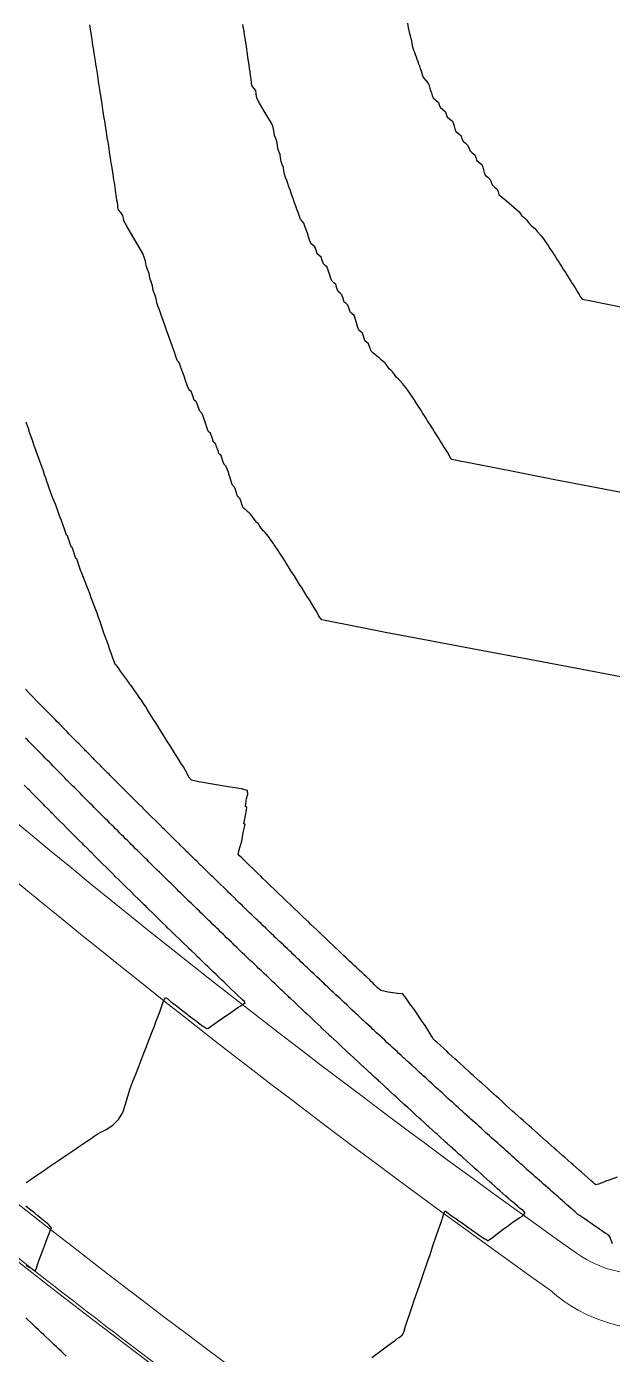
# Model space of a CAD drawing. Header units: millimetres. Extents: x 340454 to 342791, y 6993867 to 6995092.
# Drawn here: x 340888.7 to 340914.5, y 6994503.8 to 6994562.3 of the extents above; entities that cross this region are included whole.
import ezdxf

# ---------------------------------------------------------------- set-up
doc = ezdxf.new("R2010")
doc.units = ezdxf.units.MM
doc.header["$LTSCALE"] = 10
for name, color, linetype in [('Lotes', 7, 'Continuous'), ('T-HM-CURVA_INTERMEDIARIA', 45, 'Continuous'), ('T-HM-CURVA_MESTRA', 20, 'Continuous'), ('URB-Calçadas', 2, 'Continuous'), ('URB-Quadras', 3, 'Continuous')]:
    doc.layers.add(name, color=color, linetype=linetype)

msp = doc.modelspace()

# ---------------------------------------------------------------- linework, layer by layer
at = {"layer": 'Lotes', "lineweight": 20}
msp.add_lwpolyline([(340897.707, 6994500.946), (340880.953, 6994476.023, -0.006775), (340870.939, 6994483.627), (340888.153, 6994508.251, 0.006928)], format="xyb", close=True, dxfattribs=at)
at = {"layer": 'T-HM-CURVA_INTERMEDIARIA', "color": 45, "linetype": 'Continuous', "lineweight": -3, "flags": 128}
for points, elevation in [([(340915.888, 6994533.468), (340913.419, 6994533.931), (340910.948, 6994534.395), (340908.576, 6994534.842), (340906.403, 6994535.253), (340904.531, 6994535.61), (340903.061, 6994535.894), (340902.093, 6994536.085), (340901.728, 6994536.167), (340901.603, 6994536.319), (340901.509, 6994536.515), (340901.4, 6994536.689), (340901.292, 6994536.862), (340901.184, 6994537.035), (340901.076, 6994537.207), (340900.968, 6994537.379), (340900.861, 6994537.55), (340900.754, 6994537.72), (340900.647, 6994537.891), (340900.508, 6994538.111), (340900.434, 6994538.23), (340900.404, 6994538.277), (340900.374, 6994538.324), (340900.268, 6994538.493), (340900.161, 6994538.662), (340900.131, 6994538.709), (340900.1, 6994538.757), (340900.027, 6994538.876), (340899.889, 6994539.094), (340899.746, 6994539.304), (340899.667, 6994539.417), (340899.636, 6994539.465), (340899.605, 6994539.514), (340899.505, 6994539.659), (340899.381, 6994539.834), (340899.297, 6994539.936), (340899.235, 6994540.007), (340899.192, 6994540.043), (340899.15, 6994540.08), (340899.038, 6994540.24), (340898.926, 6994540.4), (340898.883, 6994540.437), (340898.84, 6994540.474), (340898.728, 6994540.634), (340898.616, 6994540.794), (340898.574, 6994540.831), (340898.53, 6994540.868), (340898.487, 6994540.905), (340898.443, 6994540.943), (340898.4, 6994540.98), (340898.357, 6994541.017), (340898.312, 6994541.054), (340898.27, 6994541.092), (340898.23, 6994541.202), (340898.163, 6994541.395), (340898.122, 6994541.505), (340898.078, 6994541.543), (340898.034, 6994541.581), (340897.996, 6994541.693), (340897.934, 6994541.89), (340897.896, 6994542.002), (340897.851, 6994542.041), (340897.806, 6994542.08), (340897.779, 6994542.154), (340897.728, 6994542.311), (340897.667, 6994542.498), (340897.607, 6994542.682), (340897.557, 6994542.837), (340897.53, 6994542.91), (340897.483, 6994542.951), (340897.437, 6994542.991), (340897.399, 6994543.101), (340897.338, 6994543.29), (340897.3, 6994543.4), (340897.252, 6994543.442), (340897.204, 6994543.483), (340897.166, 6994543.592), (340897.105, 6994543.78), (340897.067, 6994543.889), (340897.018, 6994543.931), (340896.97, 6994543.973), (340896.901, 6994544.174), (340896.833, 6994544.375), (340896.783, 6994544.418), (340896.734, 6994544.461), (340896.683, 6994544.602), (340896.596, 6994544.86), (340896.511, 6994545.117), (340896.46, 6994545.256), (340896.409, 6994545.3), (340896.358, 6994545.344), (340896.29, 6994545.54), (340896.222, 6994545.736), (340896.17, 6994545.781), (340896.118, 6994545.825), (340896.051, 6994546.02), (340895.982, 6994546.215), (340895.93, 6994546.26), (340895.877, 6994546.305), (340895.826, 6994546.443), (340895.741, 6994546.692), (340895.673, 6994546.883), (340895.606, 6994547.074), (340895.522, 6994547.316), (340895.472, 6994547.452), (340895.425, 6994547.508), (340895.379, 6994547.565), (340895.329, 6994547.7), (340895.245, 6994547.94), (340895.179, 6994548.126), (340895.113, 6994548.311), (340895.048, 6994548.496), (340894.983, 6994548.679), (340894.918, 6994548.861), (340894.854, 6994549.042), (340894.79, 6994549.223), (340894.726, 6994549.402), (340894.662, 6994549.581), (340894.599, 6994549.758), (340894.521, 6994549.974), (340894.474, 6994550.111), (340894.458, 6994550.208), (340894.442, 6994550.306), (340894.38, 6994550.481), (340894.318, 6994550.656), (340894.302, 6994550.756), (340894.285, 6994550.856), (340894.224, 6994551.029), (340894.163, 6994551.203), (340894.146, 6994551.305), (340894.13, 6994551.407), (340894.068, 6994551.582), (340894.008, 6994551.752), (340893.993, 6994551.846), (340893.978, 6994551.94), (340893.938, 6994552.074), (340893.857, 6994552.283), (340893.701, 6994552.56), (340893.422, 6994553.032), (340893.151, 6994553.49), (340893.02, 6994553.722), (340893.004, 6994553.839), (340892.985, 6994553.953), (340892.883, 6994554.082), (340892.783, 6994554.204), (340892.762, 6994554.308), (340892.752, 6994554.417), (340892.736, 6994554.525), (340892.72, 6994554.634), (340892.704, 6994554.743), (340892.687, 6994554.853), (340892.671, 6994554.963), (340892.655, 6994555.075), (340892.638, 6994555.187), (340892.621, 6994555.3), (340892.605, 6994555.413), (340892.588, 6994555.528), (340892.571, 6994555.643), (340892.553, 6994555.76), (340892.521, 6994555.949), (340892.487, 6994556.14), (340892.47, 6994556.258), (340892.453, 6994556.377), (340892.422, 6994556.566), (340892.392, 6994556.758), (340892.374, 6994556.878), (340892.356, 6994556.999), (340892.326, 6994557.186), (340892.296, 6994557.375), (340892.278, 6994557.498), (340892.259, 6994557.621), (340892.23, 6994557.806), (340892.2, 6994557.994), (340892.181, 6994558.119), (340892.163, 6994558.245), (340892.133, 6994558.428), (340892.104, 6994558.613), (340892.085, 6994558.741), (340892.066, 6994558.869), (340892.037, 6994559.049), (340892.008, 6994559.232), (340891.988, 6994559.363), (340891.969, 6994559.493), (340891.94, 6994559.672), (340891.911, 6994559.853), (340891.892, 6994559.986), (340891.872, 6994560.118), (340891.844, 6994560.295), (340891.815, 6994560.473), (340891.795, 6994560.609), (340891.775, 6994560.744), (340891.747, 6994560.918), (340891.719, 6994561.095), (340891.698, 6994561.233), (340891.678, 6994561.371), (340891.65, 6994561.542), (340891.622, 6994561.717), (340891.602, 6994561.857), (340891.581, 6994561.997), (340891.556, 6994562.152), (340891.526, 6994562.339)], 716), ([(340905.505, 6994562.413), (340905.537, 6994562.216), (340905.569, 6994562.017), (340905.604, 6994561.921), (340905.638, 6994561.824), (340905.67, 6994561.629), (340905.702, 6994561.432), (340905.735, 6994561.334), (340905.772, 6994561.236), (340905.807, 6994561.138), (340905.842, 6994561.038), (340905.878, 6994560.938), (340905.914, 6994560.838), (340905.949, 6994560.737), (340905.985, 6994560.636), (340906.022, 6994560.534), (340906.058, 6994560.431), (340906.095, 6994560.328), (340906.131, 6994560.224), (340906.165, 6994560.118), (340906.206, 6994560.016), (340906.306, 6994559.895), (340906.406, 6994559.774), (340906.447, 6994559.671), (340906.48, 6994559.563), (340906.518, 6994559.457), (340906.555, 6994559.35), (340906.588, 6994559.24), (340906.631, 6994559.135), (340906.747, 6994559.035), (340906.863, 6994558.935), (340906.901, 6994558.827), (340906.939, 6994558.718), (340907.055, 6994558.619), (340907.17, 6994558.519), (340907.208, 6994558.409), (340907.246, 6994558.3), (340907.361, 6994558.201), (340907.476, 6994558.102), (340907.52, 6994557.995), (340907.552, 6994557.881), (340907.584, 6994557.766), (340907.629, 6994557.658), (340907.743, 6994557.56), (340907.857, 6994557.461), (340907.895, 6994557.349), (340907.934, 6994557.237), (340908.047, 6994557.139), (340908.161, 6994557.041), (340908.199, 6994556.927), (340908.237, 6994556.814), (340908.35, 6994556.717), (340908.464, 6994556.619), (340908.502, 6994556.505), (340908.54, 6994556.39), (340908.653, 6994556.294), (340908.765, 6994556.196), (340908.81, 6994556.085), (340908.842, 6994555.966), (340908.874, 6994555.845), (340908.919, 6994555.733), (340909.031, 6994555.637), (340909.142, 6994555.54), (340909.181, 6994555.422), (340909.22, 6994555.305), (340909.331, 6994555.208), (340909.442, 6994555.113), (340909.483, 6994554.998), (340909.524, 6994554.883), (340909.619, 6994554.791), (340909.746, 6994554.692), (340909.856, 6994554.596), (340909.967, 6994554.501), (340910.077, 6994554.405), (340910.188, 6994554.31), (340910.314, 6994554.204), (340910.408, 6994554.119), (340910.471, 6994554.03), (340910.533, 6994553.941), (340910.644, 6994553.846), (340910.754, 6994553.751), (340910.816, 6994553.661), (340910.879, 6994553.572), (340910.975, 6994553.489), (340911.099, 6994553.382), (340911.224, 6994553.242), (340911.38, 6994553.056), (340911.478, 6994552.935), (340911.542, 6994552.846), (340911.603, 6994552.756), (340911.684, 6994552.63), (340911.765, 6994552.504), (340911.827, 6994552.413), (340911.89, 6994552.322), (340911.949, 6994552.228), (340912.009, 6994552.133), (340912.089, 6994552.008), (340912.17, 6994551.882), (340912.23, 6994551.787), (340912.29, 6994551.692), (340912.37, 6994551.568), (340912.45, 6994551.443), (340912.511, 6994551.347), (340912.571, 6994551.251), (340912.631, 6994551.155), (340912.692, 6994551.058), (340912.752, 6994550.961), (340912.813, 6994550.864), (340912.874, 6994550.767), (340912.936, 6994550.669), (340912.997, 6994550.571), (340913.058, 6994550.473), (340913.114, 6994550.366), (340913.182, 6994550.276), (340913.504, 6994550.209), (340914.377, 6994550.037), (340915.702, 6994549.781)], 714), ([(340914.718, 6994511.634), (340914.448, 6994511.536), (340914.33, 6994511.493), (340914.262, 6994511.468), (340914.195, 6994511.443), (340914.087, 6994511.4), (340913.907, 6994511.33), (340913.792, 6994511.297), (340913.722, 6994511.344), (340913.654, 6994511.407), (340913.581, 6994511.471), (340913.447, 6994511.589), (340913.286, 6994511.731), (340913.155, 6994511.847), (340913.05, 6994511.939), (340912.919, 6994512.055), (340912.787, 6994512.171), (340912.683, 6994512.263), (340912.551, 6994512.38), (340912.42, 6994512.496), (340912.316, 6994512.588), (340912.185, 6994512.704), (340912.054, 6994512.821), (340911.949, 6994512.913), (340911.818, 6994513.03), (340911.687, 6994513.146), (340911.583, 6994513.239), (340911.452, 6994513.355), (340911.322, 6994513.472), (340911.218, 6994513.565), (340911.087, 6994513.682), (340910.956, 6994513.798), (340910.852, 6994513.891), (340910.722, 6994514.008), (340910.591, 6994514.125), (340910.488, 6994514.218), (340910.357, 6994514.335), (340910.227, 6994514.452), (340910.123, 6994514.545), (340909.993, 6994514.662), (340909.863, 6994514.78), (340909.759, 6994514.873), (340909.629, 6994514.99), (340909.499, 6994515.107), (340909.396, 6994515.201), (340909.266, 6994515.318), (340909.136, 6994515.436), (340909.033, 6994515.529), (340908.903, 6994515.647), (340908.773, 6994515.764), (340908.67, 6994515.858), (340908.54, 6994515.975), (340908.411, 6994516.093), (340908.308, 6994516.187), (340908.178, 6994516.305), (340908.049, 6994516.423), (340907.946, 6994516.516), (340907.817, 6994516.634), (340907.687, 6994516.752), (340907.585, 6994516.846), (340907.455, 6994516.964), (340907.326, 6994517.083), (340907.224, 6994517.177), (340907.095, 6994517.295), (340906.935, 6994517.442), (340906.801, 6994517.564), (340906.734, 6994517.626), (340906.679, 6994517.674), (340906.626, 6994517.725), (340906.568, 6994517.82), (340906.481, 6994517.967), (340906.393, 6994518.117), (340906.275, 6994518.309), (340906.153, 6994518.484), (340906.03, 6994518.657), (340905.923, 6994518.827), (340905.813, 6994518.994), (340905.72, 6994519.117), (340905.636, 6994519.221), (340905.542, 6994519.344), (340905.391, 6994519.564), (340905.316, 6994519.678), (340905.262, 6994519.695), (340905.06, 6994519.716), (340904.655, 6994519.771), (340904.333, 6994519.852), (340904.161, 6994519.977), (340904.033, 6994520.115), (340903.98, 6994520.182), (340903.923, 6994520.235), (340903.841, 6994520.312), (340903.691, 6994520.452), (340903.599, 6994520.539), (340903.545, 6994520.589), (340903.492, 6994520.639), (340903.38, 6994520.744), (340903.241, 6994520.874), (340903.154, 6994520.956), (340903.066, 6994521.039), (340902.955, 6994521.143), (340902.799, 6994521.29), (340902.689, 6994521.394), (340902.58, 6994521.497), (340902.444, 6994521.626), (340902.317, 6994521.746), (340902.216, 6994521.841), (340902.089, 6994521.962), (340901.962, 6994522.082), (340901.862, 6994522.177), (340901.735, 6994522.298), (340901.608, 6994522.418), (340901.508, 6994522.514), (340901.381, 6994522.634), (340901.255, 6994522.755), (340901.154, 6994522.851), (340901.028, 6994522.971), (340900.901, 6994523.092), (340900.801, 6994523.188), (340900.675, 6994523.309), (340900.549, 6994523.429), (340900.448, 6994523.525), (340900.322, 6994523.646), (340900.196, 6994523.767), (340900.096, 6994523.863), (340899.97, 6994523.985), (340899.844, 6994524.106), (340899.744, 6994524.202), (340899.619, 6994524.323), (340899.493, 6994524.444), (340899.393, 6994524.541), (340899.268, 6994524.662), (340899.142, 6994524.783), (340899.042, 6994524.88), (340898.917, 6994525.001), (340898.791, 6994525.123), (340898.692, 6994525.219), (340898.567, 6994525.341), (340898.419, 6994525.484), (340898.297, 6994525.602), (340898.217, 6994525.681), (340898.114, 6994525.768), (340898.045, 6994525.848), (340898.063, 6994525.942), (340898.101, 6994526.042), (340898.146, 6994526.185), (340898.208, 6994526.415), (340898.242, 6994526.609), (340898.272, 6994526.799), (340898.326, 6994527.041), (340898.355, 6994527.162), (340898.307, 6994527.189), (340898.329, 6994527.312), (340898.374, 6994527.551), (340898.418, 6994527.785), (340898.438, 6994527.906), (340898.371, 6994527.945), (340898.387, 6994528.066), (340898.421, 6994528.299), (340898.477, 6994528.496), (340898.468, 6994528.646), (340898.202, 6994528.718), (340897.619, 6994528.816), (340896.923, 6994528.925), (340896.315, 6994529.029), (340896.001, 6994529.112), (340895.883, 6994529.232), (340895.818, 6994529.369), (340895.735, 6994529.537), (340895.64, 6994529.688), (340895.565, 6994529.808), (340895.47, 6994529.959), (340895.376, 6994530.109), (340895.301, 6994530.228), (340895.207, 6994530.378), (340895.113, 6994530.528), (340895.039, 6994530.646), (340894.945, 6994530.795), (340894.852, 6994530.944), (340894.778, 6994531.062), (340894.685, 6994531.21), (340894.592, 6994531.358), (340894.519, 6994531.476), (340894.426, 6994531.623), (340894.332, 6994531.773), (340894.254, 6994531.897), (340894.157, 6994532.051), (340894.06, 6994532.207), (340893.983, 6994532.332), (340893.888, 6994532.479), (340893.793, 6994532.622), (340893.716, 6994532.733), (340893.618, 6994532.874), (340893.491, 6994533.056), (340893.382, 6994533.213), (340893.333, 6994533.283), (340893.285, 6994533.334), (340893.239, 6994533.4), (340893.136, 6994533.548), (340893.011, 6994533.725), (340892.882, 6994533.906), (340892.769, 6994534.063), (340892.72, 6994534.131), (340892.682, 6994534.164), (340892.643, 6994534.197), (340892.613, 6994534.279), (340892.545, 6994534.471), (340892.463, 6994534.701), (340892.397, 6994534.886), (340892.342, 6994535.04), (340892.273, 6994535.233), (340892.202, 6994535.426), (340892.145, 6994535.579), (340892.08, 6994535.764), (340892.02, 6994535.944), (340891.974, 6994536.087), (340891.913, 6994536.267), (340891.847, 6994536.451), (340891.789, 6994536.602), (340891.717, 6994536.791), (340891.647, 6994536.978), (340891.591, 6994537.127), (340891.52, 6994537.313), (340891.449, 6994537.499), (340891.392, 6994537.647), (340891.32, 6994537.833), (340891.246, 6994538.022), (340891.186, 6994538.172), (340891.118, 6994538.35), (340891.041, 6994538.569), (340890.979, 6994538.754), (340890.952, 6994538.833), (340890.914, 6994538.865), (340890.871, 6994538.99), (340890.792, 6994539.22), (340890.748, 6994539.344), (340890.708, 6994539.379), (340890.665, 6994539.503), (340890.585, 6994539.73), (340890.542, 6994539.854), (340890.5, 6994539.89), (340890.472, 6994539.968), (340890.409, 6994540.148), (340890.333, 6994540.362), (340890.274, 6994540.53), (340890.227, 6994540.663), (340890.169, 6994540.829), (340890.095, 6994541.039), (340890.033, 6994541.214), (340890.006, 6994541.29), (340889.965, 6994541.339), (340889.938, 6994541.416), (340889.876, 6994541.591), (340889.802, 6994541.798), (340889.744, 6994541.961), (340889.698, 6994542.09), (340889.641, 6994542.251), (340889.584, 6994542.413), (340889.538, 6994542.541), (340889.482, 6994542.7), (340889.425, 6994542.86), (340889.38, 6994542.986), (340889.324, 6994543.145), (340889.268, 6994543.302), (340889.223, 6994543.428), (340889.168, 6994543.584), (340889.112, 6994543.74), (340889.068, 6994543.864), (340889.013, 6994544.019), (340888.944, 6994544.213), (340888.886, 6994544.375), (340888.86, 6994544.45), (340888.844, 6994544.547), (340888.804, 6994544.661), (340888.732, 6994544.862)], 717), ([(340914.525, 6994508.707), (340914.49, 6994508.786), (340914.446, 6994508.886), (340914.414, 6994508.972), (340914.375, 6994509.053), (340914.295, 6994509.113), (340914.197, 6994509.175), (340914.093, 6994509.246), (340914.009, 6994509.303), (340913.945, 6994509.347), (340913.889, 6994509.385), (340913.808, 6994509.44), (340913.752, 6994509.479), (340913.686, 6994509.524), (340913.626, 6994509.565), (340913.566, 6994509.606), (340913.477, 6994509.668), (340913.358, 6994509.749), (340913.242, 6994509.829), (340913.162, 6994509.883), (340913.119, 6994509.913), (340913.077, 6994509.942), (340913.001, 6994509.995), (340912.952, 6994510.038), (340912.909, 6994510.075), (340912.86, 6994510.118), (340912.82, 6994510.153), (340912.779, 6994510.189), (340912.698, 6994510.26), (340912.585, 6994510.36), (340912.497, 6994510.437), (340912.41, 6994510.514), (340912.312, 6994510.6), (340912.214, 6994510.686), (340912.128, 6994510.762), (340912.041, 6994510.839), (340911.945, 6994510.923), (340911.848, 6994511.008), (340911.76, 6994511.086), (340911.672, 6994511.164), (340911.578, 6994511.247), (340911.483, 6994511.331), (340911.393, 6994511.411), (340911.304, 6994511.49), (340911.212, 6994511.572), (340911.118, 6994511.655), (340911.027, 6994511.736), (340910.936, 6994511.817), (340910.845, 6994511.898), (340910.754, 6994511.978), (340910.661, 6994512.062), (340910.569, 6994512.144), (340910.479, 6994512.223), (340910.39, 6994512.303), (340910.295, 6994512.387), (340910.202, 6994512.471), (340910.114, 6994512.549), (340910.026, 6994512.627), (340909.93, 6994512.713), (340909.835, 6994512.798), (340909.749, 6994512.875), (340909.663, 6994512.953), (340909.565, 6994513.04), (340909.469, 6994513.126), (340909.384, 6994513.202), (340909.3, 6994513.278), (340909.201, 6994513.367), (340909.103, 6994513.455), (340909.02, 6994513.529), (340908.937, 6994513.604), (340908.837, 6994513.694), (340908.738, 6994513.783), (340908.656, 6994513.857), (340908.574, 6994513.931), (340908.473, 6994514.022), (340908.373, 6994514.112), (340908.293, 6994514.185), (340908.212, 6994514.258), (340908.11, 6994514.35), (340908.009, 6994514.442), (340907.93, 6994514.514), (340907.851, 6994514.585), (340907.747, 6994514.679), (340907.645, 6994514.772), (340907.567, 6994514.843), (340907.489, 6994514.913), (340907.385, 6994515.008), (340907.282, 6994515.102), (340907.205, 6994515.172), (340907.128, 6994515.242), (340907.023, 6994515.338), (340906.919, 6994515.433), (340906.843, 6994515.502), (340906.768, 6994515.57), (340906.661, 6994515.668), (340906.556, 6994515.764), (340906.482, 6994515.832), (340906.408, 6994515.9), (340906.3, 6994515.998), (340906.194, 6994516.095), (340906.121, 6994516.162), (340906.048, 6994516.229), (340905.939, 6994516.329), (340905.832, 6994516.427), (340905.76, 6994516.493), (340905.688, 6994516.559), (340905.579, 6994516.66), (340905.471, 6994516.76), (340905.4, 6994516.825), (340905.329, 6994516.89), (340905.219, 6994516.991), (340905.11, 6994517.092), (340905.04, 6994517.157), (340904.971, 6994517.221), (340904.86, 6994517.323), (340904.749, 6994517.425), (340904.681, 6994517.489), (340904.612, 6994517.552), (340904.5, 6994517.656), (340904.389, 6994517.759), (340904.322, 6994517.821), (340904.254, 6994517.884), (340904.142, 6994517.989), (340904.03, 6994518.093), (340903.963, 6994518.154), (340903.897, 6994518.216), (340903.783, 6994518.322), (340903.671, 6994518.427), (340903.605, 6994518.488), (340903.54, 6994518.549), (340903.425, 6994518.655), (340903.312, 6994518.761), (340903.247, 6994518.822), (340903.183, 6994518.882), (340903.068, 6994518.989), (340902.954, 6994519.096), (340902.89, 6994519.156), (340902.826, 6994519.215), (340902.711, 6994519.324), (340902.596, 6994519.432), (340902.533, 6994519.491), (340902.471, 6994519.549), (340902.354, 6994519.658), (340902.238, 6994519.768), (340902.176, 6994519.826), (340902.114, 6994519.885), (340901.998, 6994519.994), (340901.881, 6994520.104), (340901.817, 6994520.164), (340901.753, 6994520.225), (340901.64, 6994520.332), (340901.525, 6994520.44), (340901.459, 6994520.502), (340901.393, 6994520.565), (340901.282, 6994520.67), (340901.169, 6994520.777), (340901.101, 6994520.841), (340901.034, 6994520.905), (340900.923, 6994521.01), (340900.813, 6994521.114), (340900.747, 6994521.178), (340900.68, 6994521.241), (340900.568, 6994521.347), (340900.458, 6994521.452), (340900.393, 6994521.514), (340900.327, 6994521.576), (340900.215, 6994521.684), (340900.103, 6994521.79), (340900.039, 6994521.851), (340899.975, 6994521.912), (340899.862, 6994522.021), (340899.749, 6994522.129), (340899.686, 6994522.188), (340899.624, 6994522.248), (340899.509, 6994522.358), (340899.395, 6994522.467), (340899.334, 6994522.526), (340899.272, 6994522.585), (340899.157, 6994522.696), (340899.042, 6994522.807), (340898.981, 6994522.864), (340898.921, 6994522.922), (340898.805, 6994523.034), (340898.689, 6994523.146), (340898.63, 6994523.203), (340898.571, 6994523.259), (340898.453, 6994523.373), (340898.336, 6994523.486), (340898.278, 6994523.542), (340898.221, 6994523.597), (340898.102, 6994523.712), (340897.984, 6994523.826), (340897.928, 6994523.881), (340897.871, 6994523.936), (340897.751, 6994524.052), (340897.632, 6994524.167), (340897.577, 6994524.221), (340897.522, 6994524.274), (340897.401, 6994524.392), (340897.281, 6994524.508), (340897.227, 6994524.561), (340897.173, 6994524.613), (340897.051, 6994524.732), (340896.93, 6994524.85), (340896.877, 6994524.901), (340896.825, 6994524.953), (340896.702, 6994525.072), (340896.58, 6994525.192), (340896.528, 6994525.242), (340896.477, 6994525.292), (340896.353, 6994525.413), (340896.23, 6994525.534), (340896.18, 6994525.583), (340896.129, 6994525.633), (340896.005, 6994525.755), (340895.881, 6994525.876), (340895.831, 6994525.925), (340895.782, 6994525.973), (340895.656, 6994526.097), (340895.532, 6994526.219), (340895.483, 6994526.267), (340895.435, 6994526.314), (340895.309, 6994526.439), (340895.183, 6994526.563), (340895.136, 6994526.609), (340895.089, 6994526.656), (340894.962, 6994526.781), (340894.835, 6994526.906), (340894.789, 6994526.952), (340894.743, 6994526.997), (340894.615, 6994527.124), (340894.487, 6994527.25), (340894.442, 6994527.295), (340894.397, 6994527.34), (340894.268, 6994527.468), (340894.14, 6994527.595), (340894.096, 6994527.639), (340894.052, 6994527.682), (340893.923, 6994527.811), (340893.793, 6994527.94), (340893.75, 6994527.982), (340893.707, 6994528.025), (340893.577, 6994528.155), (340893.447, 6994528.285), (340893.405, 6994528.327), (340893.363, 6994528.369), (340893.232, 6994528.5), (340893.101, 6994528.631), (340893.06, 6994528.671), (340893.019, 6994528.712), (340892.887, 6994528.845), (340892.756, 6994528.977), (340892.716, 6994529.016), (340892.676, 6994529.056), (340892.543, 6994529.19), (340892.411, 6994529.323), (340892.372, 6994529.362), (340892.333, 6994529.401), (340892.199, 6994529.535), (340892.066, 6994529.669), (340892.028, 6994529.708), (340891.99, 6994529.746), (340891.856, 6994529.881), (340891.722, 6994530.017), (340891.685, 6994530.054), (340891.648, 6994530.091), (340891.513, 6994530.228), (340891.379, 6994530.364), (340891.342, 6994530.401), (340891.306, 6994530.437), (340891.171, 6994530.575), (340891.035, 6994530.712), (340891, 6994530.748), (340890.965, 6994530.784), (340890.829, 6994530.922), (340890.693, 6994531.06), (340890.623, 6994531.13), (340890.529, 6994531.226), (340890.35, 6994531.408), (340890.17, 6994531.592), (340890.074, 6994531.69), (340890.009, 6994531.757), (340889.869, 6994531.9), (340889.73, 6994532.043), (340889.667, 6994532.107), (340889.526, 6994532.251), (340889.385, 6994532.396), (340889.326, 6994532.456), (340889.184, 6994532.603), (340889.042, 6994532.749), (340888.986, 6994532.806), (340888.842, 6994532.955), (340888.698, 6994533.103)], 718), ([(340903.934, 6994503.701), (340904.331, 6994503.993), (340904.676, 6994504.248), (340904.835, 6994504.366), (340904.908, 6994504.419), (340904.966, 6994504.462), (340905.038, 6994504.515), (340905.139, 6994504.572), (340905.286, 6994504.699), (340905.356, 6994504.861), (340905.414, 6994505.076), (340905.489, 6994505.297), (340905.603, 6994505.636), (340905.72, 6994505.981), (340905.8, 6994506.218), (340905.854, 6994506.375), (340905.897, 6994506.5), (340905.951, 6994506.657), (340906.024, 6994506.87), (340906.111, 6994507.128), (340906.218, 6994507.444), (340906.315, 6994507.726), (340906.394, 6994507.952), (340906.492, 6994508.237), (340906.62, 6994508.607), (340906.783, 6994509.08), (340906.925, 6994509.492), (340906.99, 6994509.679), (340907.015, 6994509.754), (340907.036, 6994509.815), (340907.062, 6994509.89), (340907.106, 6994510.022), (340907.152, 6994510.149), (340907.218, 6994510.102), (340907.369, 6994509.994), (340907.529, 6994509.879), (340907.584, 6994509.84), (340907.639, 6994509.801), (340907.722, 6994509.742), (340907.841, 6994509.657), (340907.958, 6994509.574), (340908.041, 6994509.515), (340908.096, 6994509.475), (340908.152, 6994509.436), (340908.3, 6994509.331), (340908.443, 6994509.229), (340908.49, 6994509.196), (340908.536, 6994509.163), (340908.588, 6994509.126), (340908.641, 6994509.09), (340908.692, 6994509.055), (340908.739, 6994509.023), (340908.781, 6994508.995), (340908.823, 6994508.967), (340908.908, 6994508.914), (340908.956, 6994508.885), (340909.004, 6994508.859), (340909.054, 6994508.836), (340909.097, 6994508.876), (340909.234, 6994508.978), (340909.518, 6994509.192), (340909.775, 6994509.383), (340909.922, 6994509.494), (340910.039, 6994509.581), (340910.187, 6994509.692), (340910.393, 6994509.828), (340910.584, 6994509.953), (340910.671, 6994510.057), (340910.59, 6994510.163), (340910.426, 6994510.273), (340910.321, 6994510.367), (340910.205, 6994510.469), (340910.063, 6994510.596), (340909.933, 6994510.711), (340909.829, 6994510.803), (340909.699, 6994510.919), (340909.569, 6994511.034), (340909.466, 6994511.126), (340909.336, 6994511.242), (340909.206, 6994511.358), (340909.103, 6994511.45), (340908.973, 6994511.566), (340908.843, 6994511.682), (340908.74, 6994511.775), (340908.611, 6994511.891), (340908.481, 6994512.007), (340908.378, 6994512.099), (340908.248, 6994512.216), (340908.084, 6994512.364), (340907.946, 6994512.488), (340907.886, 6994512.541), (340907.847, 6994512.577), (340907.763, 6994512.652), (340907.609, 6994512.791), (340907.525, 6994512.867), (340907.481, 6994512.907), (340907.398, 6994512.982), (340907.247, 6994513.118), (340907.163, 6994513.194), (340907.115, 6994513.237), (340906.959, 6994513.379), (340906.802, 6994513.521), (340906.75, 6994513.568), (340906.596, 6994513.708), (340906.441, 6994513.848), (340906.385, 6994513.9), (340906.233, 6994514.038), (340906.081, 6994514.176), (340906.021, 6994514.231), (340905.871, 6994514.368), (340905.721, 6994514.505), (340905.657, 6994514.564), (340905.509, 6994514.698), (340905.361, 6994514.834), (340905.293, 6994514.896), (340905.148, 6994515.029), (340905.002, 6994515.163), (340904.93, 6994515.229), (340904.787, 6994515.361), (340904.643, 6994515.493), (340904.605, 6994515.528), (340904.567, 6994515.562), (340904.426, 6994515.692), (340904.284, 6994515.823), (340904.244, 6994515.86), (340904.205, 6994515.896), (340904.065, 6994516.025), (340903.925, 6994516.154), (340903.884, 6994516.192), (340903.843, 6994516.23), (340903.706, 6994516.357), (340903.567, 6994516.485), (340903.524, 6994516.525), (340903.481, 6994516.565), (340903.346, 6994516.69), (340903.21, 6994516.817), (340903.165, 6994516.858), (340903.12, 6994516.9), (340902.987, 6994517.024), (340902.852, 6994517.149), (340902.806, 6994517.192), (340902.76, 6994517.235), (340902.628, 6994517.358), (340902.495, 6994517.481), (340902.448, 6994517.526), (340902.4, 6994517.571), (340902.27, 6994517.692), (340902.139, 6994517.814), (340902.089, 6994517.86), (340902.04, 6994517.907), (340901.912, 6994518.027), (340901.783, 6994518.148), (340901.732, 6994518.195), (340901.681, 6994518.243), (340901.554, 6994518.362), (340901.427, 6994518.482), (340901.374, 6994518.531), (340901.322, 6994518.58), (340901.197, 6994518.698), (340901.07, 6994518.817), (340901.017, 6994518.867), (340900.964, 6994518.917), (340900.838, 6994519.035), (340900.713, 6994519.154), (340900.659, 6994519.204), (340900.606, 6994519.255), (340900.481, 6994519.373), (340900.356, 6994519.491), (340900.302, 6994519.542), (340900.248, 6994519.593), (340900.124, 6994519.711), (340899.999, 6994519.829), (340899.945, 6994519.88), (340899.891, 6994519.931), (340899.768, 6994520.048), (340899.645, 6994520.165), (340899.59, 6994520.218), (340899.535, 6994520.27), (340899.414, 6994520.385), (340899.291, 6994520.502), (340899.235, 6994520.555), (340899.179, 6994520.609), (340899.059, 6994520.723), (340898.938, 6994520.838), (340898.881, 6994520.893), (340898.823, 6994520.948), (340898.705, 6994521.061), (340898.586, 6994521.175), (340898.527, 6994521.232), (340898.468, 6994521.288), (340898.351, 6994521.4), (340898.234, 6994521.512), (340898.173, 6994521.57), (340898.113, 6994521.629), (340897.998, 6994521.739), (340897.882, 6994521.85), (340897.82, 6994521.91), (340897.759, 6994521.969), (340897.645, 6994522.078), (340897.531, 6994522.188), (340897.468, 6994522.249), (340897.405, 6994522.31), (340897.293, 6994522.418), (340897.18, 6994522.527), (340897.116, 6994522.589), (340897.051, 6994522.652), (340896.941, 6994522.758), (340896.83, 6994522.866), (340896.764, 6994522.93), (340896.698, 6994522.994), (340896.59, 6994523.099), (340896.48, 6994523.205), (340896.413, 6994523.27), (340896.345, 6994523.336), (340896.238, 6994523.44), (340896.13, 6994523.545), (340896.062, 6994523.612), (340895.993, 6994523.678), (340895.888, 6994523.781), (340895.781, 6994523.885), (340895.711, 6994523.953), (340895.642, 6994524.021), (340895.538, 6994524.123), (340895.432, 6994524.226), (340895.361, 6994524.295), (340895.29, 6994524.365), (340895.188, 6994524.465), (340895.084, 6994524.566), (340895.012, 6994524.637), (340894.94, 6994524.708), (340894.838, 6994524.808), (340894.736, 6994524.908), (340894.663, 6994524.98), (340894.589, 6994525.052), (340894.489, 6994525.15), (340894.389, 6994525.25), (340894.314, 6994525.323), (340894.239, 6994525.397), (340894.141, 6994525.494), (340894.042, 6994525.592), (340893.966, 6994525.667), (340893.89, 6994525.742), (340893.793, 6994525.837), (340893.695, 6994525.934), (340893.618, 6994526.011), (340893.541, 6994526.087), (340893.445, 6994526.181), (340893.349, 6994526.277), (340893.27, 6994526.355), (340893.192, 6994526.432), (340893.098, 6994526.526), (340893.003, 6994526.621), (340892.923, 6994526.699), (340892.844, 6994526.778), (340892.751, 6994526.871), (340892.657, 6994526.964), (340892.577, 6994527.044), (340892.496, 6994527.125), (340892.405, 6994527.216), (340892.312, 6994527.308), (340892.231, 6994527.39), (340892.149, 6994527.471), (340892.059, 6994527.562), (340891.968, 6994527.653), (340891.885, 6994527.736), (340891.802, 6994527.818), (340891.713, 6994527.908), (340891.623, 6994527.998), (340891.54, 6994528.082), (340891.456, 6994528.166), (340891.368, 6994528.254), (340891.28, 6994528.343), (340891.195, 6994528.428), (340891.11, 6994528.514), (340891.024, 6994528.601), (340890.936, 6994528.689), (340890.85, 6994528.775), (340890.765, 6994528.862), (340890.679, 6994528.948), (340890.593, 6994529.035), (340890.506, 6994529.123), (340890.42, 6994529.21), (340890.335, 6994529.296), (340890.251, 6994529.381), (340890.162, 6994529.471), (340890.075, 6994529.559), (340889.992, 6994529.644), (340889.908, 6994529.728), (340889.819, 6994529.819), (340889.731, 6994529.909), (340889.649, 6994529.992), (340889.567, 6994530.076), (340889.481, 6994530.163), (340889.388, 6994530.258), (340889.293, 6994530.355), (340889.207, 6994530.443), (340889.126, 6994530.526), (340889.044, 6994530.608), (340888.952, 6994530.703), (340888.861, 6994530.796), (340888.781, 6994530.877), (340888.702, 6994530.959)], 719)]:
    msp.add_lwpolyline(points, dxfattribs=dict(at, elevation=elevation))
at = {"layer": 'T-HM-CURVA_MESTRA', "color": 20, "linetype": 'Continuous', "lineweight": -3, "flags": 128}
for points, elevation in [([(340916.508, 6994541.462), (340914.133, 6994541.916), (340911.985, 6994542.329), (340910.154, 6994542.683), (340908.728, 6994542.961), (340907.799, 6994543.146), (340907.455, 6994543.221), (340907.357, 6994543.341), (340907.284, 6994543.494), (340907.199, 6994543.63), (340907.114, 6994543.766), (340907.029, 6994543.901), (340906.945, 6994544.036), (340906.86, 6994544.17), (340906.776, 6994544.304), (340906.692, 6994544.438), (340906.609, 6994544.571), (340906.511, 6994544.728), (340906.442, 6994544.836), (340906.387, 6994544.922), (340906.332, 6994545.008), (340906.249, 6994545.14), (340906.166, 6994545.272), (340906.11, 6994545.358), (340906.054, 6994545.445), (340905.986, 6994545.555), (340905.889, 6994545.708), (340905.789, 6994545.856), (340905.716, 6994545.961), (340905.66, 6994546.048), (340905.604, 6994546.135), (340905.533, 6994546.241), (340905.429, 6994546.384), (340905.284, 6994546.562), (340905.167, 6994546.694), (340905.09, 6994546.76), (340905.014, 6994546.826), (340904.927, 6994546.951), (340904.84, 6994547.075), (340904.763, 6994547.142), (340904.687, 6994547.208), (340904.6, 6994547.332), (340904.512, 6994547.456), (340904.437, 6994547.524), (340904.359, 6994547.589), (340904.282, 6994547.655), (340904.205, 6994547.722), (340904.128, 6994547.788), (340904.051, 6994547.855), (340903.97, 6994547.918), (340903.897, 6994547.987), (340903.84, 6994548.148), (340903.782, 6994548.309), (340903.704, 6994548.376), (340903.627, 6994548.443), (340903.573, 6994548.607), (340903.519, 6994548.771), (340903.441, 6994548.839), (340903.362, 6994548.906), (340903.315, 6994549.033), (340903.255, 6994549.232), (340903.195, 6994549.428), (340903.148, 6994549.553), (340903.068, 6994549.622), (340902.988, 6994549.691), (340902.935, 6994549.85), (340902.882, 6994550.01), (340902.801, 6994550.079), (340902.721, 6994550.148), (340902.668, 6994550.306), (340902.614, 6994550.465), (340902.533, 6994550.535), (340902.452, 6994550.605), (340902.398, 6994550.761), (340902.345, 6994550.918), (340902.263, 6994550.989), (340902.181, 6994551.059), (340902.132, 6994551.184), (340902.074, 6994551.371), (340902.017, 6994551.556), (340901.968, 6994551.679), (340901.885, 6994551.75), (340901.802, 6994551.822), (340901.749, 6994551.974), (340901.696, 6994552.127), (340901.613, 6994552.199), (340901.529, 6994552.272), (340901.476, 6994552.423), (340901.423, 6994552.575), (340901.339, 6994552.648), (340901.254, 6994552.72), (340901.204, 6994552.843), (340901.148, 6994553.021), (340901.095, 6994553.171), (340901.043, 6994553.319), (340900.988, 6994553.489), (340900.939, 6994553.613), (340900.866, 6994553.702), (340900.792, 6994553.79), (340900.743, 6994553.915), (340900.688, 6994554.082), (340900.637, 6994554.228), (340900.586, 6994554.371), (340900.535, 6994554.515), (340900.484, 6994554.657), (340900.434, 6994554.799), (340900.384, 6994554.94), (340900.334, 6994555.081), (340900.284, 6994555.22), (340900.235, 6994555.359), (340900.186, 6994555.497), (340900.133, 6994555.633), (340900.088, 6994555.772), (340900.064, 6994555.919), (340900.04, 6994556.065), (340899.992, 6994556.201), (340899.944, 6994556.337), (340899.919, 6994556.486), (340899.895, 6994556.634), (340899.847, 6994556.769), (340899.8, 6994556.903), (340899.775, 6994557.055), (340899.751, 6994557.205), (340899.704, 6994557.339), (340899.657, 6994557.472), (340899.635, 6994557.611), (340899.612, 6994557.749), (340899.573, 6994557.883), (340899.52, 6994558.013), (340899.408, 6994558.206), (340899.2, 6994558.55), (340898.99, 6994558.902), (340898.875, 6994559.121), (340898.843, 6994559.314), (340898.825, 6994559.456), (340898.747, 6994559.552), (340898.67, 6994559.648), (340898.643, 6994559.781), (340898.624, 6994559.958), (340898.601, 6994560.114), (340898.578, 6994560.272), (340898.555, 6994560.43), (340898.531, 6994560.59), (340898.507, 6994560.75), (340898.483, 6994560.912), (340898.459, 6994561.074), (340898.435, 6994561.239), (340898.411, 6994561.404), (340898.386, 6994561.571), (340898.36, 6994561.752), (340898.336, 6994561.907), (340898.312, 6994562.049), (340898.287, 6994562.192), (340898.262, 6994562.362)], 715), ([(340888.722, 6994511.403), (340888.811, 6994511.463), (340888.942, 6994511.552), (340889.197, 6994511.723), (340889.483, 6994511.916), (340889.708, 6994512.068), (340889.882, 6994512.187), (340890.021, 6994512.281), (340890.196, 6994512.4), (340890.386, 6994512.529), (340890.562, 6994512.648), (340890.78, 6994512.795), (340891.076, 6994512.997), (340891.376, 6994513.202), (340891.578, 6994513.34), (340891.715, 6994513.433), (340891.851, 6994513.525), (340892.006, 6994513.607), (340892.252, 6994513.734), (340892.532, 6994513.918), (340892.787, 6994514.166), (340892.972, 6994514.482), (340893.101, 6994514.841), (340893.203, 6994515.203), (340893.307, 6994515.533), (340893.439, 6994515.881), (340893.546, 6994516.162), (340893.651, 6994516.437), (340893.741, 6994516.672), (340893.814, 6994516.858), (340893.904, 6994517.093), (340894.015, 6994517.379), (340894.153, 6994517.737), (340894.282, 6994518.071), (340894.365, 6994518.285), (340894.435, 6994518.468), (340894.505, 6994518.65), (340894.614, 6994518.952), (340894.759, 6994519.344), (340894.851, 6994519.544), (340894.951, 6994519.482), (340895.025, 6994519.41), (340895.076, 6994519.371), (340895.118, 6994519.338), (340895.168, 6994519.3), (340895.282, 6994519.212), (340895.467, 6994519.07), (340895.621, 6994518.951), (340895.719, 6994518.876), (340895.788, 6994518.822), (340895.858, 6994518.769), (340895.96, 6994518.691), (340896.116, 6994518.571), (340896.199, 6994518.508), (340896.25, 6994518.469), (340896.3, 6994518.431), (340896.368, 6994518.381), (340896.442, 6994518.328), (340896.484, 6994518.298), (340896.539, 6994518.26), (340896.619, 6994518.208), (340896.672, 6994518.176), (340896.744, 6994518.195), (340896.926, 6994518.321), (340897.322, 6994518.597), (340897.729, 6994518.88), (340897.941, 6994519.028), (340898.038, 6994519.095), (340898.136, 6994519.163), (340898.273, 6994519.251), (340898.365, 6994519.322), (340898.319, 6994519.374), (340898.255, 6994519.427), (340898.189, 6994519.49), (340898.058, 6994519.615), (340897.902, 6994519.764), (340897.775, 6994519.885), (340897.675, 6994519.981), (340897.549, 6994520.102), (340897.422, 6994520.223), (340897.322, 6994520.319), (340897.196, 6994520.44), (340897.07, 6994520.561), (340896.969, 6994520.657), (340896.843, 6994520.778), (340896.717, 6994520.899), (340896.617, 6994520.996), (340896.491, 6994521.117), (340896.366, 6994521.238), (340896.266, 6994521.335), (340896.14, 6994521.456), (340896.014, 6994521.578), (340895.914, 6994521.674), (340895.789, 6994521.796), (340895.663, 6994521.918), (340895.564, 6994522.014), (340895.438, 6994522.136), (340895.313, 6994522.258), (340895.213, 6994522.355), (340895.088, 6994522.476), (340894.962, 6994522.598), (340894.863, 6994522.695), (340894.738, 6994522.817), (340894.579, 6994522.973), (340894.446, 6994523.103), (340894.388, 6994523.159), (340894.351, 6994523.195), (340894.269, 6994523.275), (340894.121, 6994523.42), (340894.039, 6994523.5), (340893.998, 6994523.54), (340893.918, 6994523.619), (340893.771, 6994523.763), (340893.691, 6994523.842), (340893.647, 6994523.885), (340893.495, 6994524.035), (340893.342, 6994524.185), (340893.295, 6994524.231), (340893.145, 6994524.379), (340892.994, 6994524.528), (340892.945, 6994524.577), (340892.796, 6994524.724), (340892.647, 6994524.871), (340892.594, 6994524.923), (340892.447, 6994525.069), (340892.3, 6994525.215), (340892.244, 6994525.27), (340892.099, 6994525.414), (340891.953, 6994525.559), (340891.895, 6994525.617), (340891.751, 6994525.76), (340891.607, 6994525.903), (340891.546, 6994525.964), (340891.404, 6994526.106), (340891.261, 6994526.248), (340891.197, 6994526.312), (340891.057, 6994526.453), (340890.916, 6994526.593), (340890.849, 6994526.66), (340890.71, 6994526.799), (340890.571, 6994526.939), (340890.501, 6994527.009), (340890.364, 6994527.147), (340890.226, 6994527.285), (340890.19, 6994527.321), (340890.154, 6994527.358), (340890.018, 6994527.494), (340889.882, 6994527.632), (340889.845, 6994527.669), (340889.807, 6994527.707), (340889.673, 6994527.842), (340889.539, 6994527.978), (340889.5, 6994528.018), (340889.461, 6994528.057), (340889.328, 6994528.191), (340889.195, 6994528.326), (340889.155, 6994528.366), (340889.115, 6994528.407), (340888.984, 6994528.54), (340888.852, 6994528.673), (340888.811, 6994528.715), (340888.77, 6994528.757), (340888.64, 6994528.889)], 720), ([(340888.719, 6994507.767), (340888.885, 6994507.66), (340888.99, 6994507.593), (340889.06, 6994507.541), (340889.123, 6994507.507), (340889.161, 6994507.588), (340889.226, 6994507.773), (340889.304, 6994507.993), (340889.376, 6994508.189), (340889.447, 6994508.381), (340889.536, 6994508.619), (340889.653, 6994508.933), (340889.762, 6994509.225), (340889.811, 6994509.356), (340889.838, 6994509.407), (340889.802, 6994509.451), (340889.731, 6994509.521), (340889.673, 6994509.573), (340889.604, 6994509.633), (340889.565, 6994509.667), (340889.528, 6994509.698), (340889.487, 6994509.732), (340889.421, 6994509.786), (340889.38, 6994509.819), (340889.245, 6994509.929), (340889.104, 6994510.043), (340889.027, 6994510.105), (340888.927, 6994510.186), (340888.799, 6994510.29), (340888.711, 6994510.361)], 720), ([(340890.492, 6994503.758), (340890.398, 6994503.847), (340890.28, 6994503.958), (340890.161, 6994504.07), (340890.066, 6994504.16), (340889.947, 6994504.272), (340889.827, 6994504.385), (340889.731, 6994504.476), (340889.61, 6994504.589), (340889.489, 6994504.703), (340889.392, 6994504.795), (340889.27, 6994504.91), (340889.148, 6994505.025), (340889.05, 6994505.117), (340888.927, 6994505.234), (340888.803, 6994505.35), (340888.704, 6994505.443)], 720)]:
    msp.add_lwpolyline(points, dxfattribs=dict(at, elevation=elevation))
at = {"layer": 'URB-Calçadas', "lineweight": 0}
msp.add_lwpolyline([(340947.007, 6994560.764, -0.090606), (340859.912, 6994651.512, 0.43018), (340849.186, 6994653.399), (340808.98, 6994623.567, 0.451105), (340807.636, 6994613.645, 0.090816), (340911.779, 6994506.658, 0.478228), (340922.171, 6994508.353), (340948.954, 6994550.671, 0.396473)], format="xyb", close=True, dxfattribs=at)
msp.add_lwpolyline([(340906.482, 6994496.93, -0.090947), (340799.111, 6994606.609, 0.475649), (340788.845, 6994608.722), (340739.93, 6994572.502, 0.267986), (340737.938, 6994567.915, -0.173456), (340714.47, 6994467.492, 0.151029)], format="xyb", dxfattribs=at)
at = {"layer": 'URB-Quadras', "color": 252, "lineweight": 0}
msp.add_lwpolyline([(340912.937, 6994508.288, -0.090816), (340809.297, 6994614.759, -0.400356), (340810.47, 6994621.559), (340850.676, 6994651.391, -0.43018), (340857.826, 6994650.133, 0.090606), (340945.543, 6994558.736, -0.396473), (340946.842, 6994552.008), (340920.058, 6994509.69, -0.42996)], format="xyb", close=True, dxfattribs=at)
msp.add_lwpolyline([(340815.241, 6994491.926, 0.038213), (340872.813, 6994444.815, 0.427498), (340879.9, 6994446.24), (340906.67, 6994488.537, 0.399537), (340905.329, 6994495.296, -0.090947), (340797.453, 6994605.491, 0.427165), (340790.332, 6994606.713), (340742.106, 6994571.002, 0.26508), (340740.108, 6994566.469, -0.172307), (340715.611, 6994465.576, -0.089172), (340715.611, 6994465.576, -2.016247), (340701.917, 6994473.704, 0.157194), (340704.27, 6994475.674, 0.197995), (340722.466, 6994581.029, 0.104869), (340721.604, 6994582.915), (340685.606, 6994631.482, 0.2535), (340684.742, 6994631.884, -0.18056), (340678.012, 6994633.945)], format="xyb", dxfattribs=at)

doc.saveas('drawing.dxf')
